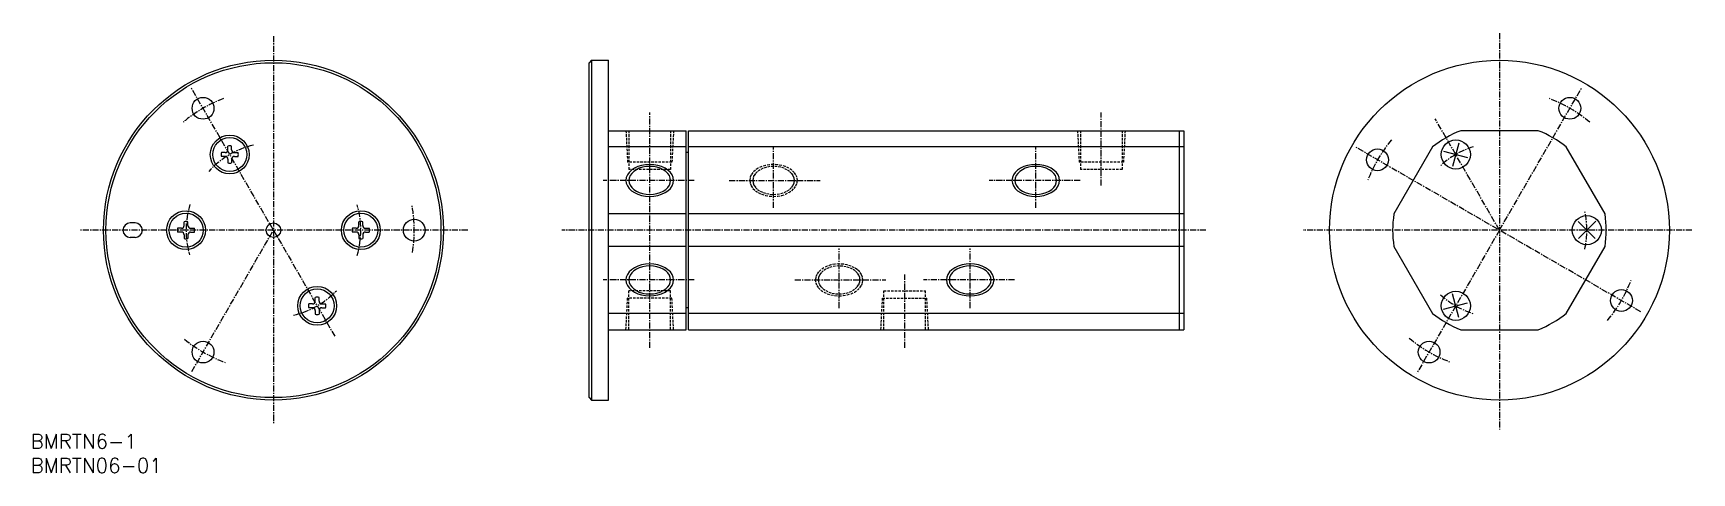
# Model space of a CAD drawing. Extents: x 1 to 342, y 0 to 91.
import ezdxf

# ---------------------------------------------------------------- set-up
doc = ezdxf.new("R2010")
doc.units = 0
doc.linetypes.add('CENTER', pattern=[2, 1.25, -0.25, 0.25, -0.25])
doc.linetypes.add('DASHED', pattern=[0.75, 0.5, -0.25])
doc.layers.get('0').update_dxf_attribs({"linetype": 'CONTINUOUS'})
doc.layers.add('CENTER', color=1, linetype='CENTER')
doc.styles.get("Standard").update_dxf_attribs({"font": 'txt.shx'})

# ---------------------------------------------------------------- blocks, each defined once
blk = doc.blocks.new('*U19')
at = {"color": 7, "linetype": 'CONTINUOUS'}
blk.add_text('BMRTN06-01', height=3, dxfattribs=at).set_placement((0, 0))
blk = doc.blocks.new('*U20')
at = {"color": 7, "linetype": 'CONTINUOUS'}
blk.add_text('BMRTN6-1', height=3, dxfattribs=at).set_placement((0, 5))

msp = doc.modelspace()

# ---------------------------------------------------------------- linework, layer by layer
at = {"color": 7, "linetype": 'CONTINUOUS'}
for p, q in [((115.5, 85), (115, 84.49999)), ((115, 15.49999), (115, 84.49999)), ((115.5, 85), (119, 85)), ((115.5, 85), (115.5, 14.99999)), ((119, 14.99999), (119, 85)), ((119, 70.49999), (135, 70.49999)), ((135, 29.49999), (135, 70.49999)), ((135.5, 70.49999), (237.5, 70.49999)), ((135.5, 29.49999), (135.5, 70.49999)), ((236.4999, 70.49999), (236.4999, 29.49999)), ((237.5, 70.49999), (237.5, 29.49999)), ((310.48407, 70.50006), (294.51569, 70.50006)), ((40.051249, 65.97078), (39.27174, 65.97078)), ((40.051249, 65.20613), (39.27174, 65.20613)), ((40.617639, 66.53716), (40.617639, 67.31667)), ((41.382302, 66.53716), (41.382302, 67.31667)), ((41.94868, 65.97078), (42.728177, 65.97078)), ((41.94868, 65.20613), (42.728177, 65.20613)), ((135, 67.16452), (119, 67.16452)), ((135.5, 66), (135, 66)), ((237.4999, 67.16452), (135.5, 67.16452)), ((288.73839, 67.16452), (280.75423, 53.33554)), ((290.9724, 66.26566), (295.88178, 64.95021)), ((294.13537, 67.96019), (292.8377, 63.11719)), ((324.24558, 53.33532), (316.26125, 67.16466)), ((40.617639, 64.63974), (40.617639, 63.86023)), ((41.382302, 64.63974), (41.382302, 63.86023)), ((123.77605, 61.69053), (123.45928, 61.23539)), ((124.20597, 62.1019), (123.77605, 61.69053)), ((124.73598, 62.45693), (124.20597, 62.10183)), ((125.34996, 62.74497), (124.73598, 62.45693)), ((126.02928, 62.95721), (125.34996, 62.74497)), ((126.75328, 63.08719), (126.02928, 62.95721)), ((127.49996, 63.13096), (126.75328, 63.08719)), ((128.24665, 63.08719), (127.49996, 63.13096)), ((128.97065, 62.95721), (128.24665, 63.08719)), ((129.64996, 62.74497), (128.97065, 62.95721)), ((130.26395, 62.45693), (129.64996, 62.74497)), ((130.79395, 62.10183), (130.26395, 62.45693)), ((131.22387, 61.69053), (130.79395, 62.1019)), ((131.54064, 61.23539), (131.22387, 61.69053)), ((203.27611, 61.69053), (202.95934, 61.23539)), ((203.70603, 62.1019), (203.27611, 61.69053)), ((204.23603, 62.457), (203.70603, 62.1019)), ((204.85002, 62.74504), (204.23603, 62.457)), ((205.52933, 62.95728), (204.85002, 62.74504)), ((206.25333, 63.08726), (205.52933, 62.95728)), ((207.00002, 63.13103), (206.25333, 63.08726)), ((207.7467, 63.08726), (207.00002, 63.13103)), ((208.4707, 62.95728), (207.7467, 63.08726)), ((209.15002, 62.74504), (208.4707, 62.95728)), ((209.764, 62.457), (209.15002, 62.74504)), ((210.29401, 62.1019), (209.764, 62.457)), ((210.72393, 61.69053), (210.29401, 62.1019)), ((211.0407, 61.23539), (210.72393, 61.69053)), ((123.26529, 60.75031), (123.19996, 60.25003)), ((123.19996, 60.25003), (123.26529, 59.74975)), ((123.45928, 61.23539), (123.26529, 60.75031)), ((123.26529, 59.74975), (123.45928, 59.26467)), ((123.45928, 59.26467), (123.77605, 58.80953)), ((123.77605, 58.80953), (124.20597, 58.39815)), ((124.20597, 58.39815), (124.73598, 58.04305)), ((130.26395, 58.04305), (130.79395, 58.39815)), ((130.79395, 58.39815), (131.22387, 58.80953)), ((131.22387, 58.80953), (131.54064, 59.26467)), ((131.73464, 60.75031), (131.54064, 61.23539)), ((131.54064, 59.26467), (131.73464, 59.74975)), ((131.79996, 60.25003), (131.73464, 60.75031)), ((131.73464, 59.74975), (131.79996, 60.25003)), ((202.76534, 60.75031), (202.70002, 60.25003)), ((202.70002, 60.25003), (202.76534, 59.74975)), ((202.95934, 61.23539), (202.76534, 60.75031)), ((202.76534, 59.74975), (202.95934, 59.26467)), ((202.95934, 59.26467), (203.27611, 58.80953)), ((203.27611, 58.80953), (203.70603, 58.39815)), ((203.70603, 58.39815), (204.23603, 58.04305)), ((209.764, 58.04305), (210.29401, 58.39815)), ((210.29401, 58.39815), (210.72393, 58.80953)), ((210.72393, 58.80953), (211.0407, 59.26467)), ((211.23469, 60.75031), (211.0407, 61.23539)), ((211.0407, 59.26467), (211.23469, 59.74975)), ((211.30002, 60.25003), (211.23469, 60.75031)), ((211.23469, 59.74975), (211.30002, 60.25003)), ((124.73598, 58.04305), (125.34996, 57.75501)), ((125.34996, 57.75501), (126.02928, 57.54277)), ((126.02928, 57.54277), (126.75328, 57.41279)), ((126.75328, 57.41279), (127.49996, 57.36903)), ((127.49996, 57.36903), (128.24665, 57.41279)), ((128.24665, 57.41279), (128.97065, 57.54277)), ((128.97065, 57.54277), (129.64996, 57.75501)), ((129.64996, 57.75501), (130.26395, 58.04305)), ((204.23603, 58.04305), (204.85002, 57.75501)), ((204.85002, 57.75501), (205.52933, 57.54277)), ((205.52933, 57.54277), (206.25333, 57.41279)), ((206.25333, 57.41279), (207.00002, 57.36903)), ((207.00002, 57.36903), (207.7467, 57.41279)), ((207.7467, 57.41279), (208.4707, 57.54277)), ((208.4707, 57.54277), (209.15002, 57.75501)), ((209.15002, 57.75501), (209.764, 58.04305)), ((21.499976, 51.49998), (20.499998, 51.49998)), ((31.617647, 50.9487), (31.617647, 51.72821)), ((32.38231, 50.9487), (32.38231, 51.72821)), ((67.617685, 50.9487), (67.617685, 51.72821)), ((68.382348, 50.9487), (68.382348, 51.72821)), ((135, 53.33551), (118.99998, 53.33551)), ((237.4999, 53.33551), (135.5, 53.33551)), ((322.23613, 48.26374), (318.69081, 51.80907)), ((322.35012, 51.85024), (318.75621, 48.25631)), ((21.499976, 48.49998), (20.499998, 48.5)), ((31.051257, 50.38232), (30.271747, 50.38232)), ((31.051257, 49.61767), (30.271747, 49.61767)), ((31.617647, 49.05128), (31.617647, 48.27177)), ((32.38231, 49.05128), (32.38231, 48.27177)), ((32.948687, 50.38232), (33.728184, 50.38232)), ((32.948687, 49.61767), (33.728184, 49.61767)), ((67.051295, 50.38232), (66.271785, 50.38232)), ((67.051295, 49.61767), (66.271785, 49.61767)), ((67.617685, 49.05128), (67.617685, 48.27177)), ((68.382348, 49.05128), (68.382348, 48.27177)), ((68.948725, 50.38232), (69.728223, 50.38232)), ((68.948725, 49.61767), (69.728223, 49.61767)), ((135, 46.66448), (118.99998, 46.66448)), ((237.4999, 46.66448), (135.5, 46.66448)), ((280.75423, 46.66439), (288.73834, 32.8355)), ((316.2613, 32.8354), (324.24558, 46.66454)), ((123.77605, 41.19046), (123.45928, 40.73532)), ((124.20597, 41.60183), (123.77605, 41.19046)), ((124.73598, 41.95693), (124.20597, 41.60183)), ((125.34996, 42.24498), (124.73598, 41.95693)), ((126.02928, 42.45721), (125.34996, 42.24498)), ((126.75328, 42.58719), (126.02928, 42.45721)), ((127.49996, 42.63096), (126.75328, 42.58719)), ((128.24665, 42.58719), (127.49996, 42.63096)), ((128.97065, 42.45721), (128.24665, 42.58719)), ((129.64996, 42.24498), (128.97065, 42.45721)), ((130.26395, 41.95693), (129.64996, 42.24498)), ((130.79395, 41.60183), (130.26395, 41.95693)), ((131.22387, 41.19046), (130.79395, 41.60183)), ((131.54064, 40.73532), (131.22387, 41.19046)), ((189.77609, 41.19046), (189.45932, 40.73532)), ((190.20601, 41.60183), (189.77609, 41.19046)), ((190.73601, 41.95693), (190.20601, 41.60183)), ((191.35, 42.24498), (190.73601, 41.95693)), ((192.02931, 42.45721), (191.35, 42.24498)), ((192.75331, 42.58719), (192.02931, 42.45721)), ((193.5, 42.63096), (192.75331, 42.58719)), ((194.24668, 42.58719), (193.5, 42.63096)), ((194.97068, 42.45721), (194.24668, 42.58719)), ((195.65, 42.24498), (194.97068, 42.45721)), ((196.26398, 41.95693), (195.65, 42.24498)), ((196.79399, 41.60183), (196.26398, 41.95693)), ((197.22391, 41.19046), (196.79399, 41.60183)), ((197.54068, 40.73532), (197.22391, 41.19046)), ((123.26529, 40.25024), (123.19996, 39.74996)), ((123.19996, 39.74996), (123.26529, 39.24968)), ((123.45928, 40.73532), (123.26529, 40.25024)), ((123.26529, 39.24968), (123.45928, 38.7646)), ((123.45928, 38.7646), (123.77605, 38.30946)), ((123.77605, 38.30946), (124.20597, 37.89809)), ((124.20597, 37.89809), (124.73598, 37.54298)), ((130.26395, 37.54298), (130.79395, 37.89809)), ((130.79395, 37.89809), (131.22387, 38.30946)), ((131.22387, 38.30946), (131.54064, 38.7646)), ((131.73464, 40.25024), (131.54064, 40.73532)), ((131.54064, 38.7646), (131.73464, 39.24968)), ((131.79996, 39.74996), (131.73464, 40.25024)), ((131.73464, 39.24968), (131.79996, 39.74996)), ((189.26532, 40.25024), (189.2, 39.74996)), ((189.2, 39.74996), (189.26532, 39.24968)), ((189.45932, 40.73532), (189.26532, 40.25024)), ((189.26532, 39.24968), (189.45932, 38.7646)), ((189.45932, 38.7646), (189.77609, 38.30946)), ((189.77609, 38.30946), (190.20601, 37.89809)), ((190.20601, 37.89809), (190.73601, 37.54298)), ((196.26398, 37.54298), (196.79399, 37.89809)), ((196.79399, 37.89809), (197.22391, 38.30946)), ((197.22391, 38.30946), (197.54068, 38.7646)), ((197.73467, 40.25024), (197.54068, 40.73532)), ((197.54068, 38.7646), (197.73467, 39.24968)), ((197.8, 39.74996), (197.73467, 40.25024)), ((197.73467, 39.24968), (197.8, 39.74996)), ((58.051284, 34.79384), (57.271774, 34.79384)), ((58.617674, 35.36021), (58.617674, 36.13972)), ((59.382337, 35.36021), (59.382337, 36.13972)), ((59.948714, 34.79384), (60.728211, 34.79384)), ((124.73598, 37.54298), (125.34996, 37.25494)), ((125.34996, 37.25494), (126.02928, 37.0427)), ((126.02928, 37.0427), (126.75328, 36.91273)), ((126.75328, 36.91273), (127.49996, 36.86896)), ((127.49996, 36.86896), (128.24665, 36.91273)), ((128.24665, 36.91273), (128.97065, 37.0427)), ((128.97065, 37.0427), (129.64996, 37.25494)), ((129.64996, 37.25494), (130.26395, 37.54298)), ((190.73601, 37.54298), (191.35, 37.25494)), ((191.35, 37.25494), (192.02931, 37.0427)), ((192.02931, 37.0427), (192.75331, 36.91273)), ((192.75331, 36.91273), (193.5, 36.86896)), ((193.5, 36.86896), (194.24668, 36.91273)), ((194.24668, 36.91273), (194.97068, 37.0427)), ((194.97068, 37.0427), (195.65, 37.25494)), ((195.65, 37.25494), (196.26398, 37.54298)), ((290.9724, 33.73432), (295.88178, 35.04978)), ((294.13537, 32.0398), (292.8377, 36.8828)), ((58.051284, 34.02919), (57.271774, 34.02919)), ((58.617674, 33.4628), (58.617674, 32.68329)), ((59.382337, 33.4628), (59.382337, 32.68329)), ((59.948714, 34.02919), (60.728211, 34.02919)), ((135, 32.83549), (119, 32.83549)), ((135.5, 33.99999), (135, 33.99999)), ((237.4999, 32.83549), (135.49999, 32.83549)), ((119, 29.49999), (135, 29.49999)), ((135.5, 29.49999), (237.5, 29.49999)), ((294.51574, 29.49991), (310.48402, 29.49991)), ((115, 15.49999), (115.5, 14.99999)), ((115.5, 14.99999), (119, 14.99999))]:
    msp.add_line(p, q, dxfattribs=at)
at = {"color": 3, "linetype": 'DASHED'}
for p, q in [((122.59994, 70.49999), (122.94064, 63.99989)), ((123.1999, 70.49999), (123.1999, 62.49996)), ((131.79992, 70.49999), (131.79992, 62.49996)), ((132.39999, 70.49999), (132.05929, 63.99989)), ((215.59996, 70.49999), (215.94066, 63.99989)), ((216.19993, 70.49999), (216.19993, 62.49996)), ((224.79995, 70.49999), (224.79995, 62.49996)), ((225.40001, 70.49999), (225.05931, 63.99989)), ((132.05929, 63.99989), (122.94064, 63.99989)), ((131.79992, 62.49996), (123.1999, 62.49996)), ((148.75643, 61.89153), (148.39546, 61.37288)), ((149.24633, 62.3603), (148.75643, 61.89153)), ((149.27604, 61.69053), (148.95927, 61.23539)), ((149.85029, 62.76495), (149.24633, 62.3603)), ((149.70596, 62.1019), (149.27604, 61.69053)), ((150.23596, 62.457), (149.70596, 62.1019)), ((150.54995, 63.09319), (149.85029, 62.76495)), ((150.84995, 62.74504), (150.23596, 62.457)), ((151.32405, 63.33504), (150.54995, 63.09319)), ((151.52926, 62.95728), (150.84995, 62.74504)), ((152.14907, 63.48315), (151.32405, 63.33504)), ((152.25326, 63.08726), (151.52926, 62.95728)), ((152.99995, 63.53303), (152.14907, 63.48315)), ((152.99995, 63.13103), (152.25326, 63.08726)), ((153.85083, 63.48315), (152.99995, 63.53303)), ((153.74664, 63.08726), (152.99995, 63.13103)), ((154.47064, 62.95728), (153.74664, 63.08726)), ((154.67585, 63.33504), (153.85083, 63.48315)), ((155.14995, 62.74504), (154.47064, 62.95728)), ((155.44995, 63.09319), (154.67585, 63.33504)), ((155.76394, 62.457), (155.14995, 62.74504)), ((156.14961, 62.76495), (155.44995, 63.09319)), ((156.29394, 62.1019), (155.76394, 62.457)), ((156.75357, 62.3603), (156.14961, 62.76495)), ((156.72386, 61.69053), (156.29394, 62.1019)), ((157.04063, 61.23539), (156.72386, 61.69053)), ((157.24348, 61.89153), (156.75357, 62.3603)), ((157.60444, 61.37288), (157.24348, 61.89153)), ((225.05931, 63.99989), (215.94066, 63.99989)), ((224.79995, 62.49996), (216.19993, 62.49996)), ((148.17439, 60.82011), (148.09995, 60.25003)), ((148.09995, 60.25003), (148.17439, 59.67994)), ((148.39546, 61.37288), (148.17439, 60.82011)), ((148.17439, 59.67994), (148.39546, 59.12717)), ((148.39546, 59.12717), (148.75643, 58.60853)), ((148.76528, 60.75031), (148.69995, 60.25003)), ((148.69995, 60.25003), (148.76528, 59.74975)), ((148.75643, 58.60853), (149.24633, 58.13975)), ((148.95927, 61.23539), (148.76528, 60.75031)), ((148.76528, 59.74975), (148.95927, 59.26467)), ((148.95927, 59.26467), (149.27604, 58.80953)), ((149.24633, 58.13975), (149.85029, 57.7351)), ((149.27604, 58.80953), (149.70596, 58.39815)), ((149.70596, 58.39815), (150.23596, 58.04305)), ((155.76394, 58.04305), (156.29394, 58.39815)), ((156.14961, 57.7351), (156.75357, 58.13975)), ((156.29394, 58.39815), (156.72386, 58.80953)), ((156.72386, 58.80953), (157.04063, 59.26467)), ((156.75357, 58.13975), (157.24348, 58.60853)), ((157.23462, 60.75031), (157.04063, 61.23539)), ((157.04063, 59.26467), (157.23462, 59.74975)), ((157.29995, 60.25003), (157.23462, 60.75031)), ((157.23462, 59.74975), (157.29995, 60.25003)), ((157.24348, 58.60853), (157.60444, 59.12717)), ((157.82551, 60.82011), (157.60444, 61.37288)), ((157.60444, 59.12717), (157.82551, 59.67994)), ((157.89995, 60.25003), (157.82551, 60.82011)), ((157.82551, 59.67994), (157.89995, 60.25003)), ((149.85029, 57.7351), (150.54995, 57.40686)), ((150.23596, 58.04305), (150.84995, 57.75501)), ((150.54995, 57.40686), (151.32405, 57.16501)), ((150.84995, 57.75501), (151.52926, 57.54277)), ((151.32405, 57.16501), (152.14907, 57.0169)), ((151.52926, 57.54277), (152.25326, 57.41279)), ((152.14907, 57.0169), (152.99995, 56.96703)), ((152.25326, 57.41279), (152.99995, 57.36903)), ((152.99995, 57.36903), (153.74664, 57.41279)), ((152.99995, 56.96703), (153.85083, 57.0169)), ((153.74664, 57.41279), (154.47064, 57.54277)), ((153.85083, 57.0169), (154.67585, 57.16501)), ((154.47064, 57.54277), (155.14995, 57.75501)), ((154.67585, 57.16501), (155.44995, 57.40686)), ((155.14995, 57.75501), (155.76394, 58.04305)), ((155.44995, 57.40686), (156.14961, 57.7351)), ((162.25645, 41.39146), (161.89548, 40.87281)), ((162.74635, 41.86023), (162.25645, 41.39146)), ((162.77606, 41.19046), (162.45929, 40.73532)), ((163.35031, 42.26488), (162.74635, 41.86023)), ((163.20598, 41.60183), (162.77606, 41.19046)), ((163.73598, 41.95693), (163.20598, 41.60183)), ((164.04997, 42.59312), (163.35031, 42.26488)), ((164.34997, 42.24498), (163.73598, 41.95693)), ((164.82407, 42.83497), (164.04997, 42.59312)), ((165.02928, 42.45721), (164.34997, 42.24498)), ((165.64909, 42.98308), (164.82407, 42.83497)), ((165.75328, 42.58719), (165.02928, 42.45721)), ((166.49997, 43.03296), (165.64909, 42.98308)), ((166.49997, 42.63096), (165.75328, 42.58719)), ((167.35085, 42.98308), (166.49997, 43.03296)), ((167.24666, 42.58719), (166.49997, 42.63096)), ((167.97066, 42.45721), (167.24666, 42.58719)), ((168.17587, 42.83497), (167.35085, 42.98308)), ((168.64997, 42.24498), (167.97066, 42.45721)), ((168.94997, 42.59312), (168.17587, 42.83497)), ((169.26396, 41.95693), (168.64997, 42.24498)), ((169.64963, 42.26488), (168.94997, 42.59312)), ((169.79396, 41.60183), (169.26396, 41.95693)), ((170.25359, 41.86023), (169.64963, 42.26488)), ((170.22388, 41.19046), (169.79396, 41.60183)), ((170.54065, 40.73532), (170.22388, 41.19046)), ((170.7435, 41.39146), (170.25359, 41.86023)), ((171.10446, 40.87281), (170.7435, 41.39146)), ((161.67441, 40.32005), (161.59997, 39.74996)), ((161.59997, 39.74996), (161.67441, 39.17987)), ((161.89548, 40.87281), (161.67441, 40.32005)), ((161.67441, 39.17987), (161.89548, 38.62711)), ((161.89548, 38.62711), (162.25645, 38.10846)), ((162.2653, 40.25024), (162.19997, 39.74996)), ((162.19997, 39.74996), (162.2653, 39.24968)), ((162.25645, 38.10846), (162.74635, 37.63969)), ((162.45929, 40.73532), (162.2653, 40.25024)), ((162.2653, 39.24968), (162.45929, 38.7646)), ((162.45929, 38.7646), (162.77606, 38.30946)), ((162.74635, 37.63969), (163.35031, 37.23503)), ((162.77606, 38.30946), (163.20598, 37.89809)), ((163.20598, 37.89809), (163.73598, 37.54298)), ((169.26396, 37.54298), (169.79396, 37.89809)), ((169.64963, 37.23503), (170.25359, 37.63969)), ((169.79396, 37.89809), (170.22388, 38.30946)), ((170.22388, 38.30946), (170.54065, 38.7646)), ((170.25359, 37.63969), (170.7435, 38.10846)), ((170.73464, 40.25024), (170.54065, 40.73532)), ((170.54065, 38.7646), (170.73464, 39.24968)), ((170.79997, 39.74996), (170.73464, 40.25024)), ((170.73464, 39.24968), (170.79997, 39.74996)), ((170.7435, 38.10846), (171.10446, 38.62711)), ((171.32553, 40.32005), (171.10446, 40.87281)), ((171.10446, 38.62711), (171.32553, 39.17987)), ((171.39997, 39.74996), (171.32553, 40.32005)), ((171.32553, 39.17987), (171.39997, 39.74996)), ((122.59994, 29.49992), (122.94064, 36.00002)), ((132.05929, 36.00002), (122.94064, 36.00002)), ((131.79992, 37.49995), (123.1999, 37.49995)), ((123.1999, 29.49992), (123.1999, 37.49995)), ((131.79992, 29.49992), (131.79992, 37.49995)), ((132.39999, 29.49992), (132.05929, 36.00002)), ((163.35031, 37.23503), (164.04997, 36.9068)), ((163.73598, 37.54298), (164.34997, 37.25494)), ((164.04997, 36.9068), (164.82407, 36.66495)), ((164.34997, 37.25494), (165.02928, 37.0427)), ((164.82407, 36.66495), (165.64909, 36.51683)), ((165.02928, 37.0427), (165.75328, 36.91273)), ((165.64909, 36.51683), (166.49997, 36.46696)), ((165.75328, 36.91273), (166.49997, 36.86896)), ((166.49997, 36.86896), (167.24666, 36.91273)), ((166.49997, 36.46696), (167.35085, 36.51683)), ((167.24666, 36.91273), (167.97066, 37.0427)), ((167.35085, 36.51683), (168.17587, 36.66495)), ((167.97066, 37.0427), (168.64997, 37.25494)), ((168.17587, 36.66495), (168.94997, 36.9068)), ((168.64997, 37.25494), (169.26396, 37.54298)), ((168.94997, 36.9068), (169.64963, 37.23503)), ((175.09999, 29.5), (175.44069, 36.00009)), ((175.44069, 36.00009), (184.55935, 36.00009)), ((175.70006, 37.50002), (184.30004, 37.50002)), ((175.70006, 29.5), (175.70006, 37.50002)), ((184.30004, 29.5), (184.30004, 37.50002)), ((184.90003, 29.5), (184.55935, 36.00009))]:
    msp.add_line(p, q, dxfattribs=at)
at = {"color": 3, "linetype": 'CONTINUOUS'}
for p, q in [((123.25644, 61.89153), (122.89547, 61.37288)), ((123.74634, 62.3603), (123.25644, 61.89153)), ((124.3503, 62.76488), (123.74634, 62.36023)), ((125.04996, 63.09312), (124.3503, 62.76488)), ((125.82406, 63.33497), (125.04996, 63.09312)), ((126.64909, 63.48308), (125.82406, 63.33497)), ((127.49996, 63.53296), (126.64909, 63.48308)), ((128.35084, 63.48308), (127.49996, 63.53296)), ((129.17586, 63.33497), (128.35084, 63.48308)), ((129.94996, 63.09312), (129.17586, 63.33497)), ((130.64962, 62.76488), (129.94996, 63.09312)), ((131.25358, 62.36023), (130.64962, 62.76488)), ((131.74349, 61.89153), (131.25358, 62.3603)), ((132.10446, 61.37288), (131.74349, 61.89153)), ((202.75649, 61.89153), (202.39552, 61.37288)), ((203.2464, 62.3603), (202.75649, 61.89153)), ((203.85036, 62.76495), (203.2464, 62.3603)), ((204.55002, 63.09319), (203.85036, 62.76495)), ((205.32412, 63.33504), (204.55002, 63.09319)), ((206.14914, 63.48315), (205.32412, 63.33504)), ((207.00002, 63.53303), (206.14914, 63.48315)), ((207.85089, 63.48315), (207.00002, 63.53303)), ((208.67592, 63.33504), (207.85089, 63.48315)), ((209.45002, 63.09319), (208.67592, 63.33504)), ((210.14968, 62.76495), (209.45002, 63.09319)), ((210.75364, 62.3603), (210.14968, 62.76495)), ((211.24354, 61.89153), (210.75364, 62.3603)), ((211.60451, 61.37288), (211.24354, 61.89153)), ((122.6744, 60.82011), (122.59996, 60.25003)), ((122.59996, 60.25003), (122.6744, 59.67994)), ((122.89547, 61.37288), (122.6744, 60.82011)), ((122.6744, 59.67994), (122.89547, 59.12717)), ((122.89547, 59.12717), (123.25644, 58.60853)), ((123.25644, 58.60853), (123.74634, 58.13975)), ((123.74634, 58.13975), (124.3503, 57.7351)), ((130.64962, 57.7351), (131.25358, 58.13975)), ((131.25358, 58.13975), (131.74349, 58.60853)), ((131.74349, 58.60853), (132.10446, 59.12717)), ((132.32552, 60.82011), (132.10446, 61.37288)), ((132.10446, 59.12717), (132.32552, 59.67994)), ((132.39996, 60.25003), (132.32552, 60.82011)), ((132.32552, 59.67994), (132.39996, 60.25003)), ((202.17446, 60.82011), (202.10002, 60.25003)), ((202.10002, 60.25003), (202.17446, 59.67994)), ((202.39552, 61.37288), (202.17446, 60.82011)), ((202.17446, 59.67994), (202.39552, 59.12717)), ((202.39552, 59.12717), (202.75649, 58.60853)), ((202.75649, 58.60853), (203.2464, 58.13975)), ((203.2464, 58.13975), (203.85036, 57.7351)), ((210.14968, 57.7351), (210.75364, 58.13975)), ((210.75364, 58.13975), (211.24354, 58.60853)), ((211.24354, 58.60853), (211.60451, 59.12717)), ((211.82558, 60.82011), (211.60451, 61.37288)), ((211.60451, 59.12717), (211.82558, 59.67994)), ((211.90002, 60.25003), (211.82558, 60.82011)), ((211.82558, 59.67994), (211.90002, 60.25003)), ((124.3503, 57.7351), (125.04996, 57.40686)), ((125.04996, 57.40686), (125.82406, 57.16501)), ((125.82406, 57.16501), (126.64909, 57.0169)), ((126.64909, 57.0169), (127.49996, 56.96703)), ((127.49996, 56.96703), (128.35084, 57.0169)), ((128.35084, 57.0169), (129.17586, 57.16501)), ((129.17586, 57.16501), (129.94996, 57.40686)), ((129.94996, 57.40686), (130.64962, 57.7351)), ((203.85036, 57.7351), (204.55002, 57.40686)), ((204.55002, 57.40686), (205.32412, 57.16501)), ((205.32412, 57.16501), (206.14914, 57.0169)), ((206.14914, 57.0169), (207.00002, 56.96703)), ((207.00002, 56.96703), (207.85089, 57.0169)), ((207.85089, 57.0169), (208.67592, 57.16501)), ((208.67592, 57.16501), (209.45002, 57.40686)), ((209.45002, 57.40686), (210.14968, 57.7351)), ((123.25644, 41.39146), (122.89547, 40.87281)), ((123.74634, 41.86023), (123.25644, 41.39146)), ((124.3503, 42.26488), (123.74634, 41.86023)), ((125.04996, 42.59312), (124.3503, 42.26488)), ((125.82406, 42.83497), (125.04996, 42.59312)), ((126.64909, 42.98308), (125.82406, 42.83497)), ((127.49996, 43.03296), (126.64909, 42.98308)), ((128.35084, 42.98308), (127.49996, 43.03296)), ((129.17586, 42.83497), (128.35084, 42.98308)), ((129.94996, 42.59312), (129.17586, 42.83497)), ((130.64962, 42.26488), (129.94996, 42.59312)), ((131.25358, 41.86023), (130.64962, 42.26488)), ((131.74349, 41.39146), (131.25358, 41.86023)), ((132.10446, 40.87281), (131.74349, 41.39146)), ((189.25647, 41.39146), (188.8955, 40.87281)), ((189.74638, 41.86023), (189.25647, 41.39146)), ((190.35034, 42.26488), (189.74638, 41.86023)), ((191.05, 42.59312), (190.35034, 42.26488)), ((191.8241, 42.83497), (191.05, 42.59312)), ((192.64912, 42.98308), (191.8241, 42.83497)), ((193.5, 43.03296), (192.64912, 42.98308)), ((194.35087, 42.98308), (193.5, 43.03296)), ((195.1759, 42.83497), (194.35087, 42.98308)), ((195.95, 42.59312), (195.1759, 42.83497)), ((196.64966, 42.26488), (195.95, 42.59312)), ((197.25362, 41.86023), (196.64966, 42.26488)), ((197.74352, 41.39146), (197.25362, 41.86023)), ((198.10449, 40.87281), (197.74352, 41.39146)), ((122.6744, 40.32005), (122.59996, 39.74996)), ((122.59996, 39.74996), (122.6744, 39.17987)), ((122.89547, 40.87281), (122.6744, 40.32005)), ((122.6744, 39.17987), (122.89547, 38.62711)), ((122.89547, 38.62711), (123.25644, 38.10846)), ((123.25644, 38.10846), (123.74634, 37.63969)), ((123.74634, 37.63969), (124.3503, 37.23503)), ((130.64962, 37.23503), (131.25358, 37.63969)), ((131.25358, 37.63969), (131.74349, 38.10846)), ((131.74349, 38.10846), (132.10446, 38.62711)), ((132.32552, 40.32005), (132.10446, 40.87281)), ((132.10446, 38.62711), (132.32552, 39.17987)), ((132.39996, 39.74996), (132.32552, 40.32005)), ((132.32552, 39.17987), (132.39996, 39.74996)), ((188.67444, 40.32005), (188.6, 39.74996)), ((188.6, 39.74996), (188.67444, 39.17987)), ((188.8955, 40.87281), (188.67444, 40.32005)), ((188.67444, 39.17987), (188.8955, 38.62711)), ((188.8955, 38.62711), (189.25647, 38.10846)), ((189.25647, 38.10846), (189.74638, 37.63969)), ((189.74638, 37.63969), (190.35034, 37.23503)), ((196.64966, 37.23503), (197.25362, 37.63969)), ((197.25362, 37.63969), (197.74352, 38.10846)), ((197.74352, 38.10846), (198.10449, 38.62711)), ((198.32556, 40.32005), (198.10449, 40.87281)), ((198.10449, 38.62711), (198.32556, 39.17987)), ((198.4, 39.74996), (198.32556, 40.32005)), ((198.32556, 39.17987), (198.4, 39.74996)), ((124.3503, 37.23503), (125.04996, 36.9068)), ((125.04996, 36.9068), (125.82406, 36.66495)), ((125.82406, 36.66495), (126.64909, 36.51683)), ((126.64909, 36.51683), (127.49996, 36.46696)), ((127.49996, 36.46696), (128.35084, 36.51683)), ((128.35084, 36.51683), (129.17586, 36.66495)), ((129.17586, 36.66495), (129.94996, 36.9068)), ((129.94996, 36.9068), (130.64962, 37.23503)), ((190.35034, 37.23503), (191.05, 36.9068)), ((191.05, 36.9068), (191.8241, 36.66495)), ((191.8241, 36.66495), (192.64912, 36.51683)), ((192.64912, 36.51683), (193.5, 36.46696)), ((193.5, 36.46696), (194.35087, 36.51683)), ((194.35087, 36.51683), (195.1759, 36.66495)), ((195.1759, 36.66495), (195.95, 36.9068)), ((195.95, 36.9068), (196.64966, 37.23503))]:
    msp.add_line(p, q, dxfattribs=at)
at = {"color": 7, "linetype": 'CONTINUOUS'}
for centre, radius in [((50, 50), 35), ((49.999976, 50.00002), 34.499999), ((302.4999, 49.99999), 35), ((35.499983, 75.1147), 2.25), ((316.99988, 75.11471), 2.25), ((40.999971, 65.58844), 4), ((40.999971, 65.58847), 3.5), ((293.49988, 65.58844), 3), ((277.38518, 64.5), 2.25), ((31.999966, 49.99997), 4), ((31.999978, 50), 3.5), ((49.999976, 49.99999), 1.5), ((68.000016, 49.99997), 4), ((68.000016, 50), 3.5), ((78.999933, 50), 2.25), ((320.49989, 49.99998), 3), ((59.000005, 34.41151), 4), ((59.000005, 34.41152), 3.5), ((327.61458, 35.50001), 2.25), ((293.49988, 34.41154), 3), ((35.500008, 24.88528), 2.25), ((287.99988, 24.8853), 2.25)]:
    msp.add_circle(centre, radius, dxfattribs=at)
for centre, radius, start, end in [((302.49988, 49.99999), 21.999999, 111.27949, 128.72056), ((302.49988, 49.99999), 21.999999, 51.279968, 68.720504), ((40.999971, 65.58847), 1.77, 167.52572, 192.47427), ((40.051249, 66.53716), 0.5664, 270, 0), ((40.051249, 64.63974), 0.5664, 0, 90), ((40.999971, 65.58847), 1.77, 77.525817, 102.47418), ((41.94868, 66.53716), 0.5664, 180, 270), ((41.94868, 64.63974), 0.5664, 90, 180), ((40.999971, 65.58847), 1.77, 347.52572, 12.474273), ((40.999971, 65.58847), 1.77, 257.52581, 282.47418), ((20.499998, 49.99999), 1.5, 89.999847, 269.99969), ((21.499976, 49.99999), 1.5, 269.99984, 89.999694), ((31.999978, 50), 1.77, 77.525817, 102.47418), ((68.000016, 50), 1.77, 77.525817, 102.47418), ((302.49988, 49.99999), 21.999999, 171.27941, 188.72071), ((302.49988, 49.99999), 21.999999, 351.27969, 8.720001), ((31.999978, 50), 1.77, 167.52572, 192.47427), ((31.051257, 50.9487), 0.5664, 270, 0), ((31.051257, 49.05128), 0.5664, 0, 90), ((31.999978, 50), 1.77, 257.52581, 282.47418), ((32.948687, 50.9487), 0.5664, 180, 270), ((32.948687, 49.05128), 0.5664, 90, 180), ((31.999978, 50), 1.77, 347.52572, 12.474273), ((68.000016, 50), 1.77, 167.52572, 192.47427), ((67.051295, 50.9487), 0.5664, 270, 0), ((67.051295, 49.05128), 0.5664, 0, 90), ((68.000016, 50), 1.77, 257.52581, 282.47418), ((68.948725, 50.9487), 0.5664, 180, 270), ((68.948725, 49.05128), 0.5664, 90, 180), ((68.000016, 50), 1.77, 347.52572, 12.474273), ((59.000005, 34.41152), 1.77, 167.52572, 192.47427), ((58.051284, 35.36021), 0.5664, 270, 0), ((59.000005, 34.41152), 1.77, 77.525817, 102.47418), ((59.948714, 35.36021), 0.5664, 180, 270), ((59.000005, 34.41152), 1.77, 347.52572, 12.474273), ((58.051284, 33.4628), 0.5664, 0, 90), ((59.000005, 34.41152), 1.77, 257.52581, 282.47418), ((59.948714, 33.4628), 0.5664, 90, 180), ((302.49988, 49.99999), 21.999999, 231.27928, 248.72062), ((302.49988, 49.99999), 21.999999, 291.27935, 308.72029)]:
    msp.add_arc(centre, radius, start, end, dxfattribs=at)
at = {"layer": 'CENTER', "color": 1, "linetype": 'CENTER'}
for p, q in [((49.999976, 90), (49.999976, 10)), ((302.49988, 90.59496), (302.49988, 8.92618)), ((49.999976, 49.99999), (33.047329, 79.36282)), ((302.49988, 50), (319.45253, 79.36283)), ((127.49996, 25.74182), (127.49996, 74.24046)), ((220.49999, 59.21209), (220.49999, 74.24039)), ((302.49988, 49.99998), (289.26351, 72.92603)), ((153, 54.61966), (153, 67.1215)), ((207.00002, 54.61966), (207.00002, 67.1215)), ((331.62266, 33.18596), (273.00001, 67.03174)), ((136.62767, 60.25003), (117.90704, 60.25003)), ((143.87224, 60.25003), (162.59287, 60.25003)), ((216.12773, 60.25003), (197.4071, 60.25003)), ((90, 49.99999), (10, 49.99999)), ((33.185932, 20.87722), (49.999969, 49.99997)), ((49.999976, 49.99999), (62.61348, 28.15279)), ((242.04901, 49.99999), (109.35863, 49.99999)), ((342.11542, 49.99999), (262.08143, 49.99999)), ((302.49988, 50), (285.47515, 20.51234)), ((166.50002, 33.95335), (166.50002, 46.20005)), ((193.5, 33.95335), (193.5, 46.20005)), ((136.62767, 39.74996), (117.90704, 39.74996)), ((157.37226, 39.74996), (176.09289, 39.74996)), ((179.99998, 25.74182), (179.99998, 40.84212)), ((202.62771, 39.74996), (183.90708, 39.74996))]:
    msp.add_line(p, q, dxfattribs=at)
for centre, radius, start, end in [((49.999976, 49.99997), 28.999999, 110.82443, 129.93164), ((302.49988, 49.99998), 28.999999, 50.068359, 69.175567), ((302.4999, 50), 28.999999, 140.06835, 159.17556), ((49.999976, 49.99999), 18, 103.22828, 137.82321), ((302.49988, 49.99998), 18, 107.54293, 132.40325), ((49.999976, 49.99999), 18, 162.79248, 196.49357), ((50.000019, 49.99999), 18, 343.2469, 16.966491), ((49.999957, 50), 28.999999, 350.82441, 9.931625), ((302.49988, 49.99998), 18, 347.54293, 12.403259), ((302.49986, 50), 28.999999, 320.06835, 339.17556), ((50, 49.99995), 18, 283.23274, 316.10159), ((302.49988, 50), 18, 227.59674, 252.45704), ((49.999994, 50), 28.999999, 230.82443, 249.93164), ((302.49988, 50.00003), 28.999999, 230.06835, 249.17556)]:
    msp.add_arc(centre, radius, start, end, dxfattribs=at)

# ---------------------------------------------------------------- block references
at = {"color": 7, "linetype": 'CONTINUOUS'}
for name in ['*U20', '*U19']:
    msp.add_blockref(name, (0, 0), dxfattribs=at)

doc.saveas('drawing.dxf')
